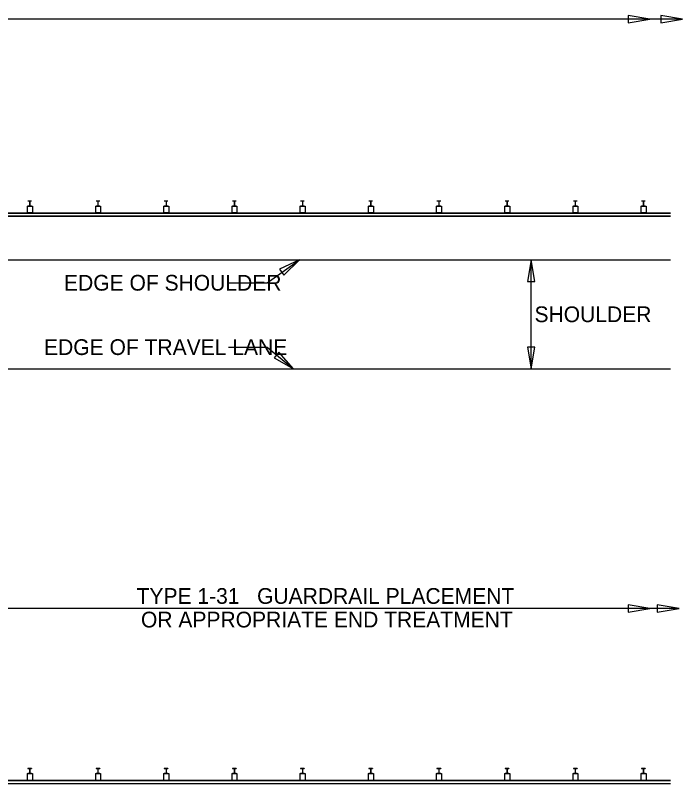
# Model space of a CAD drawing. Extents: x 1 to 17.6, y 0.2 to 10.2.
# Drawn here: x 11.559 to 15.376, y 5.701 to 10.094 of the extents above; entities that cross this region are included whole.
import ezdxf

# ---------------------------------------------------------------- set-up
doc = ezdxf.new("R2010")
doc.units = 0
for name, color, linetype in [('SD_P_Dimension Lines', 7, 'Continuous'), ('SD_P_Dimension Text', 7, 'Continuous'), ('SD_X_Exist Object Lines', 7, 'Continuous')]:
    doc.layers.add(name, color=color, linetype=linetype)

msp = doc.modelspace()

# ---------------------------------------------------------------- linework, layer by layer
at = {"layer": 'SD_P_Dimension Lines'}
for p, q in [((15.376, 10.073), (5.791, 10.073)), ((15.189, 10.073), (15.064, 10.094)), ((15.064, 10.094), (15.064, 10.052)), ((15.064, 10.052), (15.189, 10.073)), ((15.376, 10.073), (15.251, 10.094)), ((15.251, 10.094), (15.251, 10.052)), ((15.251, 10.052), (15.376, 10.073)), ((12.999, 8.565), (13.185, 8.697)), ((13.185, 8.697), (13.0706, 8.6424)), ((13.0948, 8.608), (13.185, 8.697)), ((14.509, 8.697), (14.488, 8.572)), ((14.509, 8.072), (14.509, 8.697)), ((14.53, 8.572), (14.509, 8.697)), ((13.0706, 8.6424), (13.0948, 8.608)), ((14.488, 8.572), (14.53, 8.572)), ((12.779, 8.565), (12.999, 8.565)), ((12.779, 8.196), (12.999, 8.196)), ((12.999, 8.196), (13.15, 8.072)), ((14.488, 8.197), (14.509, 8.072)), ((14.53, 8.197), (14.488, 8.197)), ((14.509, 8.072), (14.53, 8.197)), ((13.0667, 8.1676), (13.0401, 8.1351)), ((13.0401, 8.1351), (13.15, 8.072)), ((13.15, 8.072), (13.0667, 8.1676)), ((15.189, 6.703), (15.064, 6.724)), ((15.064, 6.724), (15.064, 6.682)), ((15.356, 6.703), (15.231, 6.724)), ((15.231, 6.724), (15.231, 6.682)), ((15.356, 6.703), (10.861, 6.703)), ((15.064, 6.682), (15.189, 6.703)), ((15.231, 6.682), (15.356, 6.703))]:
    msp.add_line(p, q, dxfattribs=at)
at = {"layer": 'SD_X_Exist Object Lines'}
for p, q in [((11.652, 9.032), (11.631, 9.032)), ((11.631, 9.032), (11.631, 9.031)), ((11.64, 9.031), (11.631, 9.031)), ((11.634, 9.031), (11.634, 9.032)), ((11.638, 9.031), (11.638, 9.032)), ((11.641, 9.03), (11.641, 9.004)), ((11.642, 9.03), (11.642, 9.004)), ((11.652, 9.031), (11.643, 9.031)), ((11.644, 9.031), (11.644, 9.032)), ((11.649, 9.031), (11.649, 9.032)), ((11.652, 9.032), (11.652, 9.031)), ((12.042, 9.032), (12.021, 9.032)), ((12.021, 9.032), (12.021, 9.031)), ((12.03, 9.031), (12.021, 9.031)), ((12.024, 9.031), (12.024, 9.032)), ((12.028, 9.031), (12.028, 9.032)), ((12.031, 9.03), (12.031, 9.004)), ((12.032, 9.03), (12.032, 9.004)), ((12.042, 9.031), (12.033, 9.031)), ((12.034, 9.031), (12.034, 9.032)), ((12.039, 9.031), (12.039, 9.032)), ((12.042, 9.032), (12.042, 9.031)), ((12.432, 9.032), (12.411, 9.032)), ((12.411, 9.032), (12.411, 9.031)), ((12.42, 9.031), (12.411, 9.031)), ((12.414, 9.031), (12.414, 9.032)), ((12.418, 9.031), (12.418, 9.032)), ((12.421, 9.03), (12.421, 9.004)), ((12.422, 9.03), (12.422, 9.004)), ((12.432, 9.031), (12.423, 9.031)), ((12.424, 9.031), (12.424, 9.032)), ((12.429, 9.031), (12.429, 9.032)), ((12.432, 9.032), (12.432, 9.031)), ((12.822, 9.032), (12.801, 9.032)), ((12.801, 9.032), (12.801, 9.031)), ((12.81, 9.031), (12.801, 9.031)), ((12.804, 9.031), (12.804, 9.032)), ((12.808, 9.031), (12.808, 9.032)), ((12.811, 9.03), (12.811, 9.004)), ((12.812, 9.03), (12.812, 9.004)), ((12.822, 9.031), (12.813, 9.031)), ((12.814, 9.031), (12.814, 9.032)), ((12.819, 9.031), (12.819, 9.032)), ((12.822, 9.032), (12.822, 9.031)), ((13.212, 9.032), (13.191, 9.032)), ((13.191, 9.032), (13.191, 9.031)), ((13.2, 9.031), (13.191, 9.031)), ((13.194, 9.031), (13.194, 9.032)), ((13.198, 9.031), (13.198, 9.032)), ((13.201, 9.03), (13.201, 9.004)), ((13.202, 9.03), (13.202, 9.004)), ((13.212, 9.031), (13.203, 9.031)), ((13.204, 9.031), (13.204, 9.032)), ((13.209, 9.031), (13.209, 9.032)), ((13.212, 9.032), (13.212, 9.031)), ((13.602, 9.032), (13.581, 9.032)), ((13.581, 9.032), (13.581, 9.031)), ((13.59, 9.031), (13.581, 9.031)), ((13.584, 9.031), (13.584, 9.032)), ((13.588, 9.031), (13.588, 9.032)), ((13.591, 9.03), (13.591, 9.004)), ((13.592, 9.03), (13.592, 9.004)), ((13.602, 9.031), (13.593, 9.031)), ((13.594, 9.031), (13.594, 9.032)), ((13.599, 9.031), (13.599, 9.032)), ((13.602, 9.032), (13.602, 9.031)), ((13.992, 9.032), (13.971, 9.032)), ((13.971, 9.032), (13.971, 9.031)), ((13.98, 9.031), (13.971, 9.031)), ((13.974, 9.031), (13.974, 9.032)), ((13.978, 9.031), (13.978, 9.032)), ((13.981, 9.03), (13.981, 9.004)), ((13.982, 9.03), (13.982, 9.004)), ((13.992, 9.031), (13.983, 9.031)), ((13.984, 9.031), (13.984, 9.032)), ((13.989, 9.031), (13.989, 9.032)), ((13.992, 9.032), (13.992, 9.031)), ((14.382, 9.032), (14.361, 9.032)), ((14.361, 9.032), (14.361, 9.031)), ((14.37, 9.031), (14.361, 9.031)), ((14.364, 9.031), (14.364, 9.032)), ((14.368, 9.031), (14.368, 9.032)), ((14.371, 9.03), (14.371, 9.004)), ((14.372, 9.03), (14.372, 9.004)), ((14.382, 9.031), (14.373, 9.031)), ((14.374, 9.031), (14.374, 9.032)), ((14.379, 9.031), (14.379, 9.032)), ((14.382, 9.032), (14.382, 9.031)), ((14.772, 9.032), (14.751, 9.032)), ((14.751, 9.032), (14.751, 9.031)), ((14.76, 9.031), (14.751, 9.031)), ((14.754, 9.031), (14.754, 9.032)), ((14.758, 9.031), (14.758, 9.032)), ((14.761, 9.03), (14.761, 9.004)), ((14.762, 9.03), (14.762, 9.004)), ((14.772, 9.031), (14.763, 9.031)), ((14.764, 9.031), (14.764, 9.032)), ((14.769, 9.031), (14.769, 9.032)), ((14.772, 9.032), (14.772, 9.031)), ((15.162, 9.032), (15.141, 9.032)), ((15.141, 9.032), (15.141, 9.031)), ((15.15, 9.031), (15.141, 9.031)), ((15.144, 9.031), (15.144, 9.032)), ((15.148, 9.031), (15.148, 9.032)), ((15.151, 9.03), (15.151, 9.004)), ((15.152, 9.03), (15.152, 9.004)), ((15.162, 9.031), (15.153, 9.031)), ((15.154, 9.031), (15.154, 9.032)), ((15.159, 9.031), (15.159, 9.032)), ((15.162, 9.032), (15.162, 9.031)), ((9.209, 8.963), (15.307, 8.963)), ((9.217, 8.964), (15.307, 8.964)), ((11.627, 9.003), (11.657, 9.003)), ((11.627, 9.003), (11.627, 8.964)), ((11.657, 8.964), (11.627, 8.964)), ((11.64, 9.003), (11.631, 9.003)), ((11.631, 9.003), (11.631, 9.002)), ((11.652, 9.002), (11.631, 9.002)), ((11.634, 9.002), (11.634, 9.003)), ((11.638, 9.002), (11.638, 9.003)), ((11.652, 9.003), (11.643, 9.003)), ((11.644, 9.002), (11.644, 9.003)), ((11.649, 9.002), (11.649, 9.003)), ((11.652, 9.003), (11.652, 9.002)), ((11.657, 9.003), (11.657, 8.964)), ((12.017, 9.003), (12.047, 9.003)), ((12.017, 9.003), (12.017, 8.964)), ((12.047, 8.964), (12.017, 8.964)), ((12.03, 9.003), (12.021, 9.003)), ((12.021, 9.003), (12.021, 9.002)), ((12.042, 9.002), (12.021, 9.002)), ((12.024, 9.002), (12.024, 9.003)), ((12.028, 9.002), (12.028, 9.003)), ((12.042, 9.003), (12.033, 9.003)), ((12.034, 9.002), (12.034, 9.003)), ((12.039, 9.002), (12.039, 9.003)), ((12.042, 9.003), (12.042, 9.002)), ((12.047, 9.003), (12.047, 8.964)), ((12.407, 9.003), (12.437, 9.003)), ((12.407, 9.003), (12.407, 8.964)), ((12.437, 8.964), (12.407, 8.964)), ((12.42, 9.003), (12.411, 9.003)), ((12.411, 9.003), (12.411, 9.002)), ((12.432, 9.002), (12.411, 9.002)), ((12.414, 9.002), (12.414, 9.003)), ((12.418, 9.002), (12.418, 9.003)), ((12.432, 9.003), (12.423, 9.003)), ((12.424, 9.002), (12.424, 9.003)), ((12.429, 9.002), (12.429, 9.003)), ((12.432, 9.003), (12.432, 9.002)), ((12.437, 9.003), (12.437, 8.964)), ((12.797, 9.003), (12.827, 9.003)), ((12.797, 9.003), (12.797, 8.964)), ((12.827, 8.964), (12.797, 8.964)), ((12.81, 9.003), (12.801, 9.003)), ((12.801, 9.003), (12.801, 9.002)), ((12.822, 9.002), (12.801, 9.002)), ((12.804, 9.002), (12.804, 9.003)), ((12.808, 9.002), (12.808, 9.003)), ((12.822, 9.003), (12.813, 9.003)), ((12.814, 9.002), (12.814, 9.003)), ((12.819, 9.002), (12.819, 9.003)), ((12.822, 9.003), (12.822, 9.002)), ((12.827, 9.003), (12.827, 8.964)), ((13.187, 9.003), (13.217, 9.003)), ((13.187, 9.003), (13.187, 8.964)), ((13.217, 8.964), (13.187, 8.964)), ((13.2, 9.003), (13.191, 9.003)), ((13.191, 9.003), (13.191, 9.002)), ((13.212, 9.002), (13.191, 9.002)), ((13.194, 9.002), (13.194, 9.003)), ((13.198, 9.002), (13.198, 9.003)), ((13.212, 9.003), (13.203, 9.003)), ((13.204, 9.002), (13.204, 9.003)), ((13.209, 9.002), (13.209, 9.003)), ((13.212, 9.003), (13.212, 9.002)), ((13.217, 9.003), (13.217, 8.964)), ((13.577, 9.003), (13.607, 9.003)), ((13.577, 9.003), (13.577, 8.964)), ((13.607, 8.964), (13.577, 8.964)), ((13.59, 9.003), (13.581, 9.003)), ((13.581, 9.003), (13.581, 9.002)), ((13.602, 9.002), (13.581, 9.002)), ((13.584, 9.002), (13.584, 9.003)), ((13.588, 9.002), (13.588, 9.003)), ((13.602, 9.003), (13.593, 9.003)), ((13.594, 9.002), (13.594, 9.003)), ((13.599, 9.002), (13.599, 9.003)), ((13.602, 9.003), (13.602, 9.002)), ((13.607, 9.003), (13.607, 8.964)), ((13.967, 9.003), (13.997, 9.003)), ((13.967, 9.003), (13.967, 8.964)), ((13.997, 8.964), (13.967, 8.964)), ((13.98, 9.003), (13.971, 9.003)), ((13.971, 9.003), (13.971, 9.002)), ((13.992, 9.002), (13.971, 9.002)), ((13.974, 9.002), (13.974, 9.003)), ((13.978, 9.002), (13.978, 9.003)), ((13.992, 9.003), (13.983, 9.003)), ((13.984, 9.002), (13.984, 9.003)), ((13.989, 9.002), (13.989, 9.003)), ((13.992, 9.003), (13.992, 9.002)), ((13.997, 9.003), (13.997, 8.964)), ((14.357, 9.003), (14.387, 9.003)), ((14.357, 9.003), (14.357, 8.964)), ((14.387, 8.964), (14.357, 8.964)), ((14.37, 9.003), (14.361, 9.003)), ((14.361, 9.003), (14.361, 9.002)), ((14.382, 9.002), (14.361, 9.002)), ((14.364, 9.002), (14.364, 9.003)), ((14.368, 9.002), (14.368, 9.003)), ((14.382, 9.003), (14.373, 9.003)), ((14.374, 9.002), (14.374, 9.003)), ((14.379, 9.002), (14.379, 9.003)), ((14.382, 9.003), (14.382, 9.002)), ((14.387, 9.003), (14.387, 8.964)), ((14.747, 9.003), (14.777, 9.003)), ((14.747, 9.003), (14.747, 8.964)), ((14.777, 8.964), (14.747, 8.964)), ((14.76, 9.003), (14.751, 9.003)), ((14.751, 9.003), (14.751, 9.002)), ((14.772, 9.002), (14.751, 9.002)), ((14.754, 9.002), (14.754, 9.003)), ((14.758, 9.002), (14.758, 9.003)), ((14.772, 9.003), (14.763, 9.003)), ((14.764, 9.002), (14.764, 9.003)), ((14.769, 9.002), (14.769, 9.003)), ((14.772, 9.003), (14.772, 9.002)), ((14.777, 9.003), (14.777, 8.964)), ((15.137, 9.003), (15.167, 9.003)), ((15.137, 9.003), (15.137, 8.964)), ((15.167, 8.964), (15.137, 8.964)), ((15.15, 9.003), (15.141, 9.003)), ((15.141, 9.003), (15.141, 9.002)), ((15.162, 9.002), (15.141, 9.002)), ((15.144, 9.002), (15.144, 9.003)), ((15.148, 9.002), (15.148, 9.003)), ((15.162, 9.003), (15.153, 9.003)), ((15.154, 9.002), (15.154, 9.003)), ((15.159, 9.002), (15.159, 9.003)), ((15.162, 9.003), (15.162, 9.002)), ((15.167, 9.003), (15.167, 8.964)), ((8.568, 8.947), (15.307, 8.947)), ((8.568, 8.946), (15.307, 8.946)), ((8.568, 8.697), (15.307, 8.697)), ((1.333, 8.072), (15.307, 8.072)), ((11.627, 5.758), (11.657, 5.758)), ((11.627, 5.758), (11.627, 5.719)), ((11.652, 5.787), (11.631, 5.787)), ((11.631, 5.787), (11.631, 5.786)), ((11.64, 5.786), (11.631, 5.786)), ((11.64, 5.758), (11.631, 5.758)), ((11.631, 5.758), (11.631, 5.757)), ((11.652, 5.757), (11.631, 5.757)), ((11.634, 5.786), (11.634, 5.787)), ((11.634, 5.757), (11.634, 5.758)), ((11.638, 5.786), (11.638, 5.787)), ((11.638, 5.757), (11.638, 5.758)), ((11.641, 5.785), (11.641, 5.759)), ((11.642, 5.785), (11.642, 5.759)), ((11.652, 5.786), (11.643, 5.786)), ((11.652, 5.758), (11.643, 5.758)), ((11.644, 5.786), (11.644, 5.787)), ((11.644, 5.757), (11.644, 5.758)), ((11.649, 5.786), (11.649, 5.787)), ((11.649, 5.757), (11.649, 5.758)), ((11.652, 5.787), (11.652, 5.786)), ((11.652, 5.758), (11.652, 5.757)), ((11.657, 5.758), (11.657, 5.719)), ((12.017, 5.758), (12.047, 5.758)), ((12.017, 5.758), (12.017, 5.719)), ((12.042, 5.787), (12.021, 5.787)), ((12.021, 5.787), (12.021, 5.786)), ((12.03, 5.786), (12.021, 5.786)), ((12.03, 5.758), (12.021, 5.758)), ((12.021, 5.758), (12.021, 5.757)), ((12.042, 5.757), (12.021, 5.757)), ((12.024, 5.786), (12.024, 5.787)), ((12.024, 5.757), (12.024, 5.758)), ((12.028, 5.786), (12.028, 5.787)), ((12.028, 5.757), (12.028, 5.758)), ((12.031, 5.785), (12.031, 5.759)), ((12.032, 5.785), (12.032, 5.759)), ((12.042, 5.786), (12.033, 5.786)), ((12.042, 5.758), (12.033, 5.758)), ((12.034, 5.786), (12.034, 5.787)), ((12.034, 5.757), (12.034, 5.758)), ((12.039, 5.786), (12.039, 5.787)), ((12.039, 5.757), (12.039, 5.758)), ((12.042, 5.787), (12.042, 5.786)), ((12.042, 5.758), (12.042, 5.757)), ((12.047, 5.758), (12.047, 5.719)), ((12.407, 5.758), (12.437, 5.758)), ((12.407, 5.758), (12.407, 5.719)), ((12.432, 5.787), (12.411, 5.787)), ((12.411, 5.787), (12.411, 5.786)), ((12.42, 5.786), (12.411, 5.786)), ((12.42, 5.758), (12.411, 5.758)), ((12.411, 5.758), (12.411, 5.757)), ((12.432, 5.757), (12.411, 5.757)), ((12.414, 5.786), (12.414, 5.787)), ((12.414, 5.757), (12.414, 5.758)), ((12.418, 5.786), (12.418, 5.787)), ((12.418, 5.757), (12.418, 5.758)), ((12.421, 5.785), (12.421, 5.759)), ((12.422, 5.785), (12.422, 5.759)), ((12.432, 5.786), (12.423, 5.786)), ((12.432, 5.758), (12.423, 5.758)), ((12.424, 5.786), (12.424, 5.787)), ((12.424, 5.757), (12.424, 5.758)), ((12.429, 5.786), (12.429, 5.787)), ((12.429, 5.757), (12.429, 5.758)), ((12.432, 5.787), (12.432, 5.786)), ((12.432, 5.758), (12.432, 5.757)), ((12.437, 5.758), (12.437, 5.719)), ((12.797, 5.758), (12.827, 5.758)), ((12.797, 5.758), (12.797, 5.719)), ((12.822, 5.787), (12.801, 5.787)), ((12.801, 5.787), (12.801, 5.786)), ((12.81, 5.786), (12.801, 5.786)), ((12.81, 5.758), (12.801, 5.758)), ((12.801, 5.758), (12.801, 5.757)), ((12.822, 5.757), (12.801, 5.757)), ((12.804, 5.786), (12.804, 5.787)), ((12.804, 5.757), (12.804, 5.758)), ((12.808, 5.786), (12.808, 5.787)), ((12.808, 5.757), (12.808, 5.758)), ((12.811, 5.785), (12.811, 5.759)), ((12.812, 5.785), (12.812, 5.759)), ((12.822, 5.786), (12.813, 5.786)), ((12.822, 5.758), (12.813, 5.758)), ((12.814, 5.786), (12.814, 5.787)), ((12.814, 5.757), (12.814, 5.758)), ((12.819, 5.786), (12.819, 5.787)), ((12.819, 5.757), (12.819, 5.758)), ((12.822, 5.787), (12.822, 5.786)), ((12.822, 5.758), (12.822, 5.757)), ((12.827, 5.758), (12.827, 5.719)), ((13.187, 5.758), (13.217, 5.758)), ((13.187, 5.758), (13.187, 5.719)), ((13.212, 5.787), (13.191, 5.787)), ((13.191, 5.787), (13.191, 5.786)), ((13.2, 5.786), (13.191, 5.786)), ((13.2, 5.758), (13.191, 5.758)), ((13.191, 5.758), (13.191, 5.757)), ((13.212, 5.757), (13.191, 5.757)), ((13.194, 5.786), (13.194, 5.787)), ((13.194, 5.757), (13.194, 5.758)), ((13.198, 5.786), (13.198, 5.787)), ((13.198, 5.757), (13.198, 5.758)), ((13.201, 5.785), (13.201, 5.759)), ((13.202, 5.785), (13.202, 5.759)), ((13.212, 5.786), (13.203, 5.786)), ((13.212, 5.758), (13.203, 5.758)), ((13.204, 5.786), (13.204, 5.787)), ((13.204, 5.757), (13.204, 5.758)), ((13.209, 5.786), (13.209, 5.787)), ((13.209, 5.757), (13.209, 5.758)), ((13.212, 5.787), (13.212, 5.786)), ((13.212, 5.758), (13.212, 5.757)), ((13.217, 5.758), (13.217, 5.719)), ((13.577, 5.758), (13.607, 5.758)), ((13.577, 5.758), (13.577, 5.719)), ((13.602, 5.787), (13.581, 5.787)), ((13.581, 5.787), (13.581, 5.786)), ((13.59, 5.786), (13.581, 5.786)), ((13.59, 5.758), (13.581, 5.758)), ((13.581, 5.758), (13.581, 5.757)), ((13.602, 5.757), (13.581, 5.757)), ((13.584, 5.786), (13.584, 5.787)), ((13.584, 5.757), (13.584, 5.758)), ((13.588, 5.786), (13.588, 5.787)), ((13.588, 5.757), (13.588, 5.758)), ((13.591, 5.785), (13.591, 5.759)), ((13.592, 5.785), (13.592, 5.759)), ((13.602, 5.786), (13.593, 5.786)), ((13.602, 5.758), (13.593, 5.758)), ((13.594, 5.786), (13.594, 5.787)), ((13.594, 5.757), (13.594, 5.758)), ((13.599, 5.786), (13.599, 5.787)), ((13.599, 5.757), (13.599, 5.758)), ((13.602, 5.787), (13.602, 5.786)), ((13.602, 5.758), (13.602, 5.757)), ((13.607, 5.758), (13.607, 5.719)), ((13.967, 5.758), (13.997, 5.758)), ((13.967, 5.758), (13.967, 5.719)), ((13.992, 5.787), (13.971, 5.787)), ((13.971, 5.787), (13.971, 5.786)), ((13.98, 5.786), (13.971, 5.786)), ((13.98, 5.758), (13.971, 5.758)), ((13.971, 5.758), (13.971, 5.757)), ((13.992, 5.757), (13.971, 5.757)), ((13.974, 5.786), (13.974, 5.787)), ((13.974, 5.757), (13.974, 5.758)), ((13.978, 5.786), (13.978, 5.787)), ((13.978, 5.757), (13.978, 5.758)), ((13.981, 5.785), (13.981, 5.759)), ((13.982, 5.785), (13.982, 5.759)), ((13.992, 5.786), (13.983, 5.786)), ((13.992, 5.758), (13.983, 5.758)), ((13.984, 5.786), (13.984, 5.787)), ((13.984, 5.757), (13.984, 5.758)), ((13.989, 5.786), (13.989, 5.787)), ((13.989, 5.757), (13.989, 5.758)), ((13.992, 5.787), (13.992, 5.786)), ((13.992, 5.758), (13.992, 5.757)), ((13.997, 5.758), (13.997, 5.719)), ((14.357, 5.758), (14.387, 5.758)), ((14.357, 5.758), (14.357, 5.719)), ((14.382, 5.787), (14.361, 5.787)), ((14.361, 5.787), (14.361, 5.786)), ((14.37, 5.786), (14.361, 5.786)), ((14.37, 5.758), (14.361, 5.758)), ((14.361, 5.758), (14.361, 5.757)), ((14.382, 5.757), (14.361, 5.757)), ((14.364, 5.786), (14.364, 5.787)), ((14.364, 5.757), (14.364, 5.758)), ((14.368, 5.786), (14.368, 5.787)), ((14.368, 5.757), (14.368, 5.758)), ((14.371, 5.785), (14.371, 5.759)), ((14.372, 5.785), (14.372, 5.759)), ((14.382, 5.786), (14.373, 5.786)), ((14.382, 5.758), (14.373, 5.758)), ((14.374, 5.786), (14.374, 5.787)), ((14.374, 5.757), (14.374, 5.758)), ((14.379, 5.786), (14.379, 5.787)), ((14.379, 5.757), (14.379, 5.758)), ((14.382, 5.787), (14.382, 5.786)), ((14.382, 5.758), (14.382, 5.757)), ((14.387, 5.758), (14.387, 5.719)), ((14.747, 5.758), (14.777, 5.758)), ((14.747, 5.758), (14.747, 5.719)), ((14.772, 5.787), (14.751, 5.787)), ((14.751, 5.787), (14.751, 5.786)), ((14.76, 5.786), (14.751, 5.786)), ((14.76, 5.758), (14.751, 5.758)), ((14.751, 5.758), (14.751, 5.757)), ((14.772, 5.757), (14.751, 5.757)), ((14.754, 5.786), (14.754, 5.787)), ((14.754, 5.757), (14.754, 5.758)), ((14.758, 5.786), (14.758, 5.787)), ((14.758, 5.757), (14.758, 5.758)), ((14.761, 5.785), (14.761, 5.759)), ((14.762, 5.785), (14.762, 5.759)), ((14.772, 5.786), (14.763, 5.786)), ((14.772, 5.758), (14.763, 5.758)), ((14.764, 5.786), (14.764, 5.787)), ((14.764, 5.757), (14.764, 5.758)), ((14.769, 5.786), (14.769, 5.787)), ((14.769, 5.757), (14.769, 5.758)), ((14.772, 5.787), (14.772, 5.786)), ((14.772, 5.758), (14.772, 5.757)), ((14.777, 5.758), (14.777, 5.719)), ((15.137, 5.758), (15.167, 5.758)), ((15.137, 5.758), (15.137, 5.719)), ((15.162, 5.787), (15.141, 5.787)), ((15.141, 5.787), (15.141, 5.786)), ((15.15, 5.786), (15.141, 5.786)), ((15.15, 5.758), (15.141, 5.758)), ((15.141, 5.758), (15.141, 5.757)), ((15.162, 5.757), (15.141, 5.757)), ((15.144, 5.786), (15.144, 5.787)), ((15.144, 5.757), (15.144, 5.758)), ((15.148, 5.786), (15.148, 5.787)), ((15.148, 5.757), (15.148, 5.758)), ((15.151, 5.785), (15.151, 5.759)), ((15.152, 5.785), (15.152, 5.759)), ((15.162, 5.786), (15.153, 5.786)), ((15.162, 5.758), (15.153, 5.758)), ((15.154, 5.786), (15.154, 5.787)), ((15.154, 5.757), (15.154, 5.758)), ((15.159, 5.786), (15.159, 5.787)), ((15.159, 5.757), (15.159, 5.758)), ((15.162, 5.787), (15.162, 5.786)), ((15.162, 5.758), (15.162, 5.757)), ((15.167, 5.758), (15.167, 5.719)), ((10.704, 5.72), (15.307, 5.72)), ((10.704, 5.719), (15.307, 5.719)), ((11.657, 5.719), (11.627, 5.719)), ((12.047, 5.719), (12.017, 5.719)), ((12.437, 5.719), (12.407, 5.719)), ((12.827, 5.719), (12.797, 5.719)), ((13.217, 5.719), (13.187, 5.719)), ((13.607, 5.719), (13.577, 5.719)), ((13.997, 5.719), (13.967, 5.719)), ((14.387, 5.719), (14.357, 5.719)), ((14.777, 5.719), (14.747, 5.719)), ((15.167, 5.719), (15.137, 5.719)), ((10.704, 5.702), (15.307, 5.702)), ((10.704, 5.701), (15.307, 5.701))]:
    msp.add_line(p, q, dxfattribs=at)
for centre, start, end in [((11.6396, 9.0297), 0, 90), ((11.6427, 9.0297), 90, 180), ((12.0296, 9.0297), 0, 90), ((12.0327, 9.0297), 90, 180), ((12.4196, 9.0297), 0, 90), ((12.4227, 9.0297), 90, 180), ((12.8096, 9.0297), 0, 90), ((12.8127, 9.0297), 90, 180), ((13.1996, 9.0297), 0, 90), ((13.2027, 9.0297), 90, 180), ((13.5896, 9.0297), 0, 90), ((13.5927, 9.0297), 90, 180), ((13.9796, 9.0297), 0, 90), ((13.9827, 9.0297), 90, 180), ((14.3696, 9.0297), 0, 90), ((14.3727, 9.0297), 90, 180), ((14.7596, 9.0297), 0, 90), ((14.7627, 9.0297), 90, 180), ((15.1496, 9.0297), 0, 90), ((15.1527, 9.0297), 90, 180), ((11.6396, 9.0038), 270, 360), ((11.6427, 9.0038), 180, 270), ((12.0296, 9.0038), 270, 360), ((12.0327, 9.0038), 180, 270), ((12.4196, 9.0038), 270, 360), ((12.4227, 9.0038), 180, 270), ((12.8096, 9.0038), 270, 360), ((12.8127, 9.0038), 180, 270), ((13.1996, 9.0038), 270, 360), ((13.2027, 9.0038), 180, 270), ((13.5896, 9.0038), 270, 360), ((13.5927, 9.0038), 180, 270), ((13.9796, 9.0038), 270, 360), ((13.9827, 9.0038), 180, 270), ((14.3696, 9.0038), 270, 360), ((14.3727, 9.0038), 180, 270), ((14.7596, 9.0038), 270, 360), ((14.7627, 9.0038), 180, 270), ((15.1496, 9.0038), 270, 360), ((15.1527, 9.0038), 180, 270), ((11.6396, 5.7847), 0, 90), ((11.6396, 5.7588), 270, 360), ((11.6427, 5.7847), 90, 180), ((11.6427, 5.7588), 180, 270), ((12.0296, 5.7847), 0, 90), ((12.0296, 5.7588), 270, 360), ((12.0327, 5.7847), 90, 180), ((12.0327, 5.7588), 180, 270), ((12.4196, 5.7847), 0, 90), ((12.4196, 5.7588), 270, 360), ((12.4227, 5.7847), 90, 180), ((12.4227, 5.7588), 180, 270), ((12.8096, 5.7847), 0, 90), ((12.8096, 5.7588), 270, 360), ((12.8127, 5.7847), 90, 180), ((12.8127, 5.7588), 180, 270), ((13.1996, 5.7847), 0, 90), ((13.1996, 5.7588), 270, 360), ((13.2027, 5.7847), 90, 180), ((13.2027, 5.7588), 180, 270), ((13.5896, 5.7847), 0, 90), ((13.5896, 5.7588), 270, 360), ((13.5927, 5.7847), 90, 180), ((13.5927, 5.7588), 180, 270), ((13.9796, 5.7847), 0, 90), ((13.9796, 5.7588), 270, 360), ((13.9827, 5.7847), 90, 180), ((13.9827, 5.7588), 180, 270), ((14.3696, 5.7847), 0, 90), ((14.3696, 5.7588), 270, 360), ((14.3727, 5.7847), 90, 180), ((14.3727, 5.7588), 180, 270), ((14.7596, 5.7847), 0, 90), ((14.7596, 5.7588), 270, 360), ((14.7627, 5.7847), 90, 180), ((14.7627, 5.7588), 180, 270), ((15.1496, 5.7847), 0, 90), ((15.1496, 5.7588), 270, 360), ((15.1527, 5.7847), 90, 180), ((15.1527, 5.7588), 180, 270)]:
    msp.add_arc(centre, 0.00103, start, end, dxfattribs=at)

# ---------------------------------------------------------------- texts
at = {"layer": 'SD_P_Dimension Text'}
for s, p in [('EDGE OF SHOULDER', (11.8377, 8.52)), ('SHOULDER', (14.5287, 8.3398)), ('EDGE OF TRAVEL LANE', (11.7234, 8.152)), ('TYPE 1-31   GUARDRAIL PLACEMENT', (12.2528, 6.7291)), ('OR APPROPRIATE END TREATMENT', (12.2778, 6.5941))]:
    msp.add_text(s, height=0.09, dxfattribs=at).set_placement(p)

doc.saveas('drawing.dxf')
